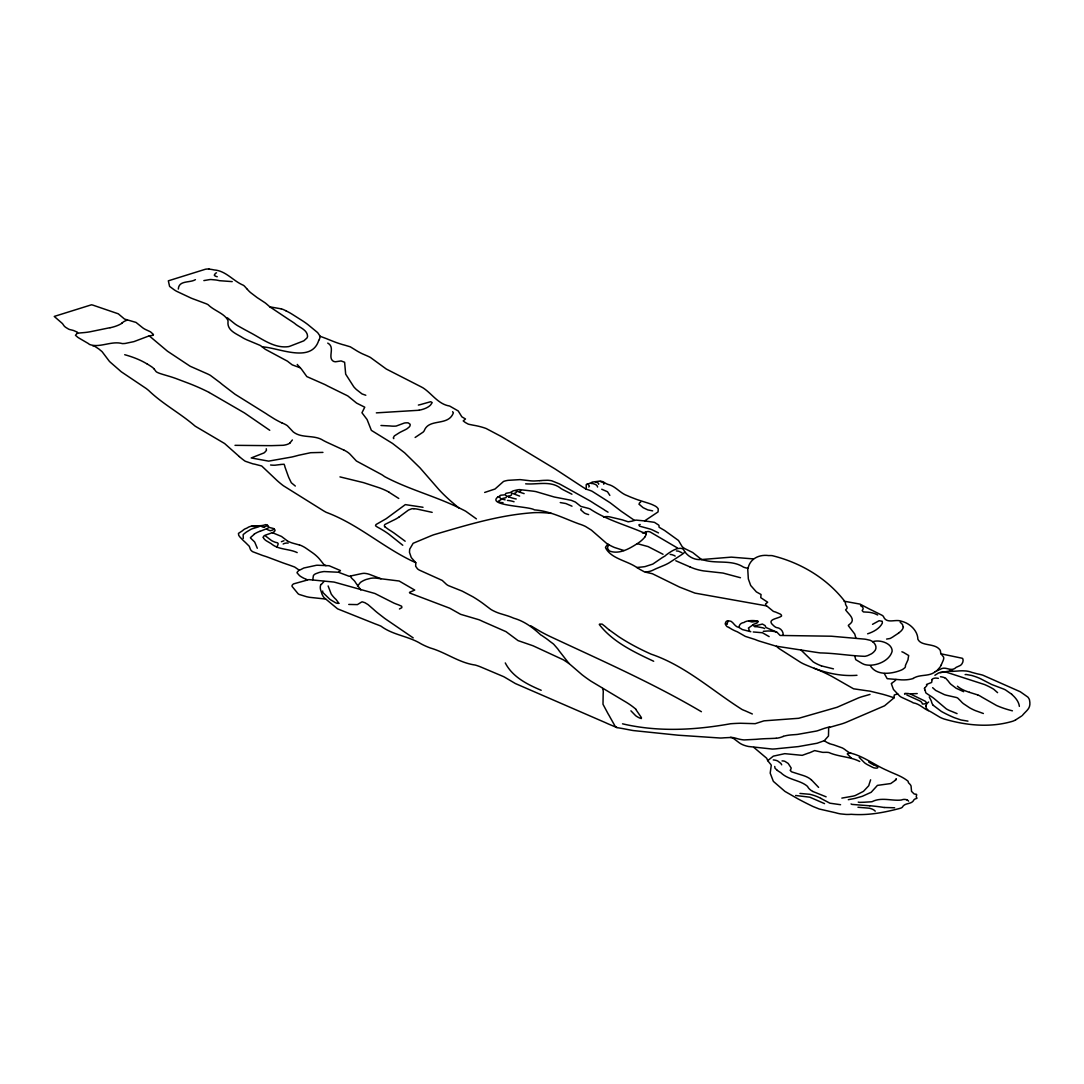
<?xml version="1.0" encoding="UTF-8"?>
<svg xmlns="http://www.w3.org/2000/svg" width="1084" height="1084" viewBox="0 0 1084 1084"><rect width="100%" height="100%" fill="white"/><g stroke="black" fill="none" stroke-linecap="round" stroke-linejoin="round"><path stroke-width="1.5" d="M790.426 770.25L791.008 768.678A9.417 4.011 7.9 0 0 791.117 767.906L788.19 763.448L784.951 761.388A3.103 1.328 7.9 0 0 782.025 760.914M312.788 579.71L313.398 575.618A14.81 6.301 7.9 0 1 315.552 573.802L319.184 572.46A28.577 12.168 7.9 0 1 324.062 571.553L338.953 572.271M644.695 537.149L645.847 535.293A27.141 11.558 7.9 0 0 646.227 533.897C627.65 525.455 607.216 520.401 590.143 509.033A7.493 3.198 7.9 0 0 587.772 508.193L580.848 506.404L575.36 502.027L571.105 500.266L554.222 497L536.011 491.635A20.298 8.645 7.9 0 0 533.016 491.147L519.615 489.616A6.761 2.886 7.9 0 0 518.288 489.724L516.892 489.995A32.357 13.78 7.9 0 1 516.079 490.171L513.369 490.822A6.694 2.845 7.9 0 0 512.786 491.066L510.415 492.434A4.837 2.06 7.9 0 1 509.656 492.637L506.147 493.288A2.602 1.111 7.9 0 0 505.767 493.559L504.887 494.819L501.093 495.185A3.388 1.436 7.9 0 0 500.198 495.456L499.467 496.797A6.734 2.873 7.9 0 0 500.117 497.841A3.116 1.328 7.9 0 0 501.594 498.925L505.09 499.846M551.228 513.382L549.019 513.139A48.97 20.853 7.9 0 0 533.856 512.664C499.467 514.941 466.676 525.144 433.885 534.724A76.368 32.52 7.9 0 0 429.576 536.404L413.139 543.287L409.698 549.154L409.467 552.298L411.27 557.555L415.782 562.704L415.66 566.268L417.489 568.829A12.669 5.393 7.9 0 0 419.522 570.184L442.258 580.441L445.592 583.544A12.629 5.379 7.9 0 0 448.288 585.563L462.258 591.146L472.936 596.81A139.064 59.214 7.9 0 1 485.551 605.414L490.618 609.235A26.802 11.409 7.9 0 0 493.288 610.766L495.307 611.728A29.864 12.723 7.9 0 0 499.724 613.436L507.163 615.712A38.496 16.395 7.9 0 1 513.667 618.165C524.642 621.308 532.8 627.636 540.767 634.926A22.588 9.62 7.9 0 1 542.149 635.725L546.539 638.761A78.414 33.387 7.9 0 1 548.043 639.885L549.832 641.294A55.948 23.821 7.9 0 0 550.916 642.107L553.003 643.639A20.596 8.767 7.9 0 1 553.883 644.424L557.664 648.788A73.631 31.355 7.9 0 1 558.992 650.657L569.019 663.516L582.013 674.722A188.643 80.324 7.9 0 0 590.956 681.159L624.208 701.05A87.276 37.154 7.9 0 1 635.956 709.288M855.94 638.286L854.748 634.045L848.352 625.712A6.003 2.561 7.9 0 1 848.582 625.116L850.086 623.869A30.054 12.791 7.9 0 0 850.547 623.53C855.737 618.801 847.959 613.652 845.601 609.845C849.436 607.243 844.815 605.956 845.412 602.677A6.965 2.967 7.9 0 0 844.937 601.864L844.273 601.227A9.268 3.943 7.9 0 0 843.826 600.157C825.832 577.528 799.938 562.447 772.133 555.631A11.423 4.864 7.9 0 0 768.773 555.591C759.776 554.276 750.494 558.274 748.231 567.555A65.433 27.859 7.9 0 0 747.757 569.52L748.339 578.937L750.697 585.495L756.361 591.891L761.049 594.506L760.751 597.663L767.675 602.23L765.561 603.964L765.873 605.197L773.271 611.295A4.458 1.897 7.9 0 0 775.358 611.959L780.358 614.127A5.583 2.371 7.9 0 1 781.117 614.777L781.307 615.062A6.125 2.615 7.9 0 1 781.483 616.105C778.122 618.828 765.873 619.14 773.353 625.414A69.39 29.539 7.9 0 0 774.382 626.335L775.507 627.135A3.659 1.558 7.9 0 0 776.442 627.528C780.67 627.826 783.637 631.647 783.122 635.238M501.675 499.196L498.152 501.364L500.063 502.353A6.463 2.751 7.9 0 0 501.58 502.583L503.03 502.651M926.021 705.901L925.98 706.673A16.612 7.073 7.9 0 0 926.752 708.733L928.392 710.562M281.745 422.814A25.095 10.677 7.9 0 1 279.726 421.839L278.114 420.998A78.793 33.55 7.9 0 1 274.32 418.885L267.829 414.82A49.485 21.07 7.9 0 1 266.434 413.858L235.025 394.251L222.572 384.712A169.822 72.303 7.9 0 1 220.079 382.638L210.364 375.362A30.623 13.035 7.9 0 0 207.356 373.831L190.147 366.243L167.464 351.202L149.28 335.891L153.25 335.254M243.277 538.423L243.155 534.575L246.393 532.041A68.875 29.322 7.9 0 0 247.287 531.499L250.987 529.304A22.967 9.783 7.9 0 1 252.111 528.816L259.103 526.675M891.522 683.638L891.522 684.085A17.52 7.452 7.9 0 0 891.739 684.776L891.875 685.142A35.122 14.959 7.9 0 1 892.105 685.806L893.46 689.478L899.449 695.793A11.924 5.081 7.9 0 0 901.387 697.215L911.292 701.768A10.962 4.661 7.9 0 1 913.148 702.839C919.842 703.787 923.419 708.936 929.611 711.172A43.387 18.469 7.9 0 1 931.888 712.432L939.882 717.229A21.179 9.011 7.9 0 0 943.907 718.936C966.305 725.535 990.383 727.947 1012.89 721.185A43.428 18.496 7.9 0 0 1015.505 720.006M607.826 544.114L606.552 545.848A16.016 6.816 7.9 0 0 606.078 546.377A16.395 6.978 7.9 0 0 605.482 547.65C610.888 558.721 627.08 560.631 636.85 567.515A39.742 16.924 7.9 0 1 639.682 569.276L644.601 571.946L652.46 573.761L679.546 587.081L694.966 593.111L766.388 605.848M286.027 310.81L289.862 312.856A73.129 31.138 7.9 0 1 292.273 314.306L302.775 320.959A105.785 45.04 7.9 0 1 308.019 324.685L317.517 332.503A21.111 8.984 7.9 0 1 318.1 333.249L320.146 336.284L319.739 338.167A27.127 11.558 7.9 0 1 319.387 339.265L318.913 340.091M924.53 688.259L926.996 685.413M338.845 603.246L336.094 599.52A56.219 23.929 7.9 0 1 332.273 595.441A90.5 38.536 7.9 0 1 331.216 594.032L328.127 585.943M932.091 679.627L931.657 682.446L926.454 684.492M178.318 289.062C178.819 279.997 189.957 283.127 195.418 279.645M357.53 586.187L360.349 582.514A37.655 16.03 7.9 0 1 366.067 579.506L370.714 578.287A12.263 5.217 7.9 0 1 375.972 578.111L380.999 578.761M506.363 496.892L506.214 497.231A9.282 3.957 7.9 0 1 505.781 497.759L502.678 498.41M774.721 766.469L775.046 768.258L777.364 770.399M603.531 517.041A6.789 2.886 7.9 0 1 609.723 516.878L621.457 519.656A7.656 3.266 7.9 0 1 622.731 519.995L628.178 521.797L632.107 521.174A37.303 15.881 7.9 0 0 632.758 520.903L635.996 520.09L644.573 520.916L658.056 511.919L658.259 508.965A18.794 8.008 7.9 0 0 657.663 508.084L656.89 507.258A11.721 4.986 7.9 0 0 655.102 505.984L652.338 504.656A31.179 13.279 7.9 0 0 649.302 503.504L639.804 500.483A61.951 26.382 7.9 0 1 636.037 499.196L630.956 497.231A83.129 35.393 7.9 0 1 627.311 495.659C619.994 493.166 615.522 485.998 607.785 484.358A13.78 5.867 7.9 0 1 605.062 482.99L603.422 481.987A5.203 2.222 7.9 0 0 599.94 481.066L592.704 482.028A6.07 2.588 7.9 0 0 591.837 482.461M941.156 665.115L943.107 660.617A69.959 29.783 7.9 0 0 943.473 659.655L943.744 658.273A16.504 7.019 7.9 0 0 943.486 656.958L940.953 653.693A5.149 2.195 7.9 0 1 940.79 653.476M318.723 340.444C311.284 363.872 278.154 347.463 262.314 346.894M934.882 675.291L938.676 672.893L949.028 671.145A5.135 2.195 7.9 0 1 950.465 671.267L950.776 671.321A3.157 1.341 7.9 0 0 951.887 671.403L957.714 671.037A25.149 10.704 7.9 0 1 962.646 670.806L966.088 670.982A10.976 4.675 7.9 0 1 971.765 672.365L977.605 673.923A25.542 10.881 7.9 0 1 982.768 675.156L1020.274 691.755L1027.835 697.066A28.143 11.978 7.9 0 1 1029.488 699.857C1031.277 708.529 1027.009 709.844 1022.619 715.128M681.985 552.759L678.706 551.255A8.36 3.564 7.9 0 0 676.389 550.943M608.639 544.588L607.379 548.097L609.154 550.713A5.691 2.425 7.9 0 0 610.848 551.485C620.495 554.181 630.061 548.206 637.934 543.219A90.582 38.563 7.9 0 0 644.763 537.176M322.693 591.01L322.72 592.338L324.983 594.588A35.406 15.068 7.9 0 1 325.945 595.495L329.685 599.14A17.52 7.466 7.9 0 0 330.715 599.858A28.889 12.303 7.9 0 0 331.718 600.468L332.964 601.2A30.447 12.967 7.9 0 1 333.926 601.783L335.213 602.568A5.474 2.331 7.9 0 0 337.016 603.26L338.777 603.395M321.311 584.479L323.994 581.498M292.368 439.955L289.862 443.085M274.062 528.856L273.764 529.236A12.222 5.203 7.9 0 1 272.87 529.968L270.322 530.754L267.87 529.832A7.019 2.995 7.9 0 1 267.016 528.911L268.859 527.325L273.493 528.518A11.667 4.973 7.9 0 1 273.967 528.802L275.024 530.09A8.265 3.523 7.9 0 1 274.591 531.255A11.721 4.986 7.9 0 1 272.409 532.691L265.661 535.035A9.079 3.862 7.9 0 0 263.222 537.501M895.628 779.843L896.102 779.179L895.533 779.979M896.292 778.922L895.438 780.101M895.235 780.372L890.736 783.556L877.43 785.385L871.17 792.282L862.308 796.293A71.666 30.515 7.9 0 1 861.075 796.645L857.715 797.594A60.907 25.935 7.9 0 0 855.208 798.352L848.298 799.694M936.806 670.793L939.964 667.202A42.75 18.198 7.9 0 0 941.129 665.115M591.878 482.475L586.2 484.656L586.268 489.236L587.555 489.602A23.645 10.068 7.9 0 1 592.054 491.228L610.007 502.678A152.017 64.728 7.9 0 1 611.932 504.128L621.132 511.201A82.899 35.298 7.9 0 0 623.436 512.773L634.343 520.293M1021.9 715.846L1015.491 719.993M569.019 663.516L563.423 659.844L533.057 645.793L518.044 640.603L505.998 631.647L482.57 621.362A30.325 12.913 7.9 0 0 478.952 619.736L460.605 614.316L449.752 608.219L409.738 593.029L409.495 592.379L414.711 590.075L399.142 581.01L381.067 578.775L369.332 574.33A9.661 4.119 7.9 0 0 366.527 573.599L364.766 573.355A4.526 1.924 7.9 0 0 363.56 573.341L362.137 573.517A22.236 9.471 7.9 0 0 360.782 573.802L349.183 576.295L338.994 572.46A3.333 1.423 7.9 0 1 339.021 571.973L340.457 570.563L329.075 565.726L317.829 565.252A10.027 4.268 7.9 0 0 316.365 565.292L303.913 567.989A11.341 4.824 7.9 0 0 303.032 568.423L300.187 569.886A5.054 2.154 7.9 0 1 299.089 570.076L297.111 572.325A6.599 2.805 7.9 0 0 297.097 572.894L299.509 575.618A23.929 10.19 7.9 0 0 304.414 578.504M520.835 490.822L520.496 491.011A8.523 3.631 7.9 0 1 520.184 491.12L519.412 491.472M320.878 584.398A44.945 19.133 7.9 0 0 321.04 591.105L322.002 594.154A90.541 38.55 7.9 0 0 322.842 595.848L323.005 596.146A19.688 8.387 7.9 0 0 324.468 597.989L337.571 608.842L375.471 624.005A50.569 21.531 7.9 0 1 380.999 626.173C393.018 635.143 408.234 635.996 420.741 643.666A48.414 20.61 7.9 0 0 430.443 648.029C445.917 652.473 459.006 662.798 475.266 665.061A28.712 12.222 7.9 0 1 480.524 666.877L501.906 675.915A19.715 8.401 7.9 0 1 504.263 676.972L515.347 683.53L605.333 722.594A115.514 49.186 7.9 0 0 608.788 724.153L616.918 727.567A31.436 13.387 7.9 0 0 618.869 727.92L621.837 728.421A58.211 24.783 7.9 0 1 624.33 728.882L629.682 729.911A61.951 26.382 7.9 0 0 633.313 730.562L678.069 735.196L720.332 738.028A22.032 9.377 7.9 0 0 724.044 737.811L730.955 737.472A4.905 2.087 7.9 0 1 733.001 738.069L739.424 742.906A14.702 6.26 7.9 0 0 748.461 746.483L772.269 749.058A29.241 12.452 7.9 0 0 778.082 748.597L798.352 746.591L817.038 743.258L824.274 740.711L828.474 736.022L828.677 727.621L838.352 724.844A61.788 26.301 7.9 0 0 846.428 722.201L884.571 705.806L894.029 697.839L894.286 695.007L897.701 693.841M870.615 779.816L869.043 784.599A26.978 11.49 7.9 0 1 868.758 785.71L863.474 791.347L855.33 795.493A30.149 12.832 7.9 0 1 852.905 796.157L841.848 798.109M753.204 624.709L748.421 628.029A13.821 5.881 7.9 0 0 748.624 628.584L748.827 629.059A8.726 3.713 7.9 0 1 748.909 629.343A21.734 9.255 7.9 0 1 748.949 629.628L749.247 630.441A2.276 0.962 7.9 0 0 749.545 630.685M701.267 559.493C693.814 560.414 686.551 555.604 683.516 549.588A24.295 10.352 7.9 0 0 682.188 548.558C676.755 547.095 670.075 552.081 665.915 555.157A13.821 5.881 7.9 0 1 664.329 556.39L663.747 556.742A78.441 33.401 7.9 0 0 660.861 558.572L652.812 564.087L645.061 566.593A29.187 12.425 7.9 0 1 643.747 566.783A52.994 22.561 7.9 0 1 641.335 567.054L636.823 567.501M254.225 534.304L250.499 537.556A4.499 1.911 7.9 0 0 250.54 538.043L253.751 541.119A15.271 6.504 7.9 0 1 254.781 542.23L257.301 548.26M121.815 323.086L123.725 321.718A20.772 8.848 7.9 0 1 126.394 320.444L127.384 320.105M898.731 633.029L893.758 636.294A68.238 29.051 7.9 0 0 892.85 636.945L890.384 638.368A6.558 2.791 7.9 0 1 889.693 638.557A13.631 5.799 7.9 0 1 888.474 638.761L886.604 639.072M398.804 517.244L408.492 510.036L411.771 508.775A5.149 2.195 7.9 0 1 412.774 508.708L413.939 508.721M935.384 671.606C929.083 676.985 919.937 673.882 913.175 678.448M415.131 437.462L423.085 432.137A33.523 14.268 7.9 0 0 424.21 430.768C428.803 418.112 447.597 426.391 453.071 413.587A19.675 8.374 7.9 0 0 453.329 412.652L452.611 411.703M728.8 627.473C723.814 626.132 724.464 619.14 729.911 621.064A4.282 1.829 7.9 0 1 731.266 621.457C733.99 623.246 735.386 627.189 739.139 627.379C738.949 624.641 741.28 622.731 743.936 622.528C747.703 619.14 765.968 620.427 753.827 624.208A6.504 2.764 7.9 0 0 753.082 624.872L753.827 626.01A2.032 0.867 7.9 0 0 754.274 626.078L762.418 624.059L765.047 625.576A15.068 6.423 7.9 0 1 765.589 626.688L765.832 627.243A2.575 1.098 7.9 0 0 766.28 627.65L776.13 631.837A11.612 4.946 7.9 0 1 777.201 632.473L780.101 635.454L831.32 636.213L864.72 639.14A12.385 5.271 7.9 0 1 868.23 639.858C873.826 640.4 879.029 647.351 873.867 651.863A37.263 15.867 7.9 0 1 871.346 653.882L867.796 655.563A20.853 8.875 7.9 0 1 864.91 656.321C850.086 655.847 835.317 653.164 820.236 652.92A197.654 84.159 7.9 0 1 813.203 651.89L776.009 646.159L759.437 641.132A21.639 9.214 7.9 0 1 755.385 639.601L745.345 636.389L737.296 631.796A29.918 12.737 7.9 0 1 728.963 627.446M588.788 487.001L589.398 486.188L588.612 484.954A8.455 3.604 7.9 0 0 587.203 483.965M872.539 624.33L879.097 620.726L882.2 621.268A17.791 7.574 7.9 0 1 882.281 621.782L882.322 622.175A24.973 10.637 7.9 0 1 882.281 623.259C879.531 628.652 873.243 632.013 867.62 633.801M266.935 528.599L259.984 531.35M829.165 743.489A16.572 7.06 7.9 0 0 833.393 744.749L842.295 747.919A24.187 10.298 7.9 0 1 845.046 749.654A18.414 7.845 7.9 0 1 845.913 750.358L849.463 752.811A3.388 1.45 7.9 0 0 850.479 753.095C863.704 756.253 874.544 765.033 887.01 770.399C895.113 774.301 901.332 775.9 907.836 781.022A3.076 1.314 7.9 0 1 908.162 781.442L908.324 782.296A5.339 2.276 7.9 0 0 908.582 782.865L909.598 783.895A15.664 6.667 7.9 0 1 911.075 786.117L911.536 791.374L914.029 793.854A2.249 0.962 7.9 0 0 914.747 794.071C919.083 793.922 914.571 796.212 916.969 798.095A1.734 0.745 7.9 0 1 916.807 798.339L914.855 799.098A4.038 1.721 7.9 0 0 914.489 799.301L914.11 799.64A15.23 6.49 7.9 0 0 913.893 799.924C911.739 804.843 904.679 802.268 902.24 807.323A10.948 4.661 7.9 0 1 900.248 808.298C883.487 812.702 868.121 815.574 851.157 814.301A20.474 8.726 7.9 0 1 845.926 814.423L840.547 813.894A16.382 6.978 7.9 0 1 835.805 812.797L819.219 809.003L812.932 806.482A315.173 134.199 7.9 0 1 798.068 798.922L784.951 791.415L773.542 781.523A11.341 4.824 7.9 0 1 772.96 780.358L770.196 773.122L771.266 765.304A14.77 6.287 7.9 0 0 770.087 763.624L767.716 760.656L773.326 756.144L784.762 753.665L802.214 755.345L807.837 753.312A15.257 6.49 7.9 0 1 809.612 752.77L814.626 750.589L821.699 752.147A2.832 1.206 7.9 0 0 823.054 752.364L826.509 752.31A7.303 3.116 7.9 0 1 828.921 752.54C838.772 756.944 850.357 756.564 859.734 761.496M591.159 483.478L592.569 483.532A6.775 2.886 7.9 0 1 596.39 485.063A9.2 3.916 7.9 0 1 597.541 487.028M299.089 570.076L294.685 567.04L288.805 564.886A132.898 56.585 7.9 0 1 282.341 562.65L267.369 557.027A56.639 24.119 7.9 0 0 262.68 555.496L252.708 551.715A11.802 5.027 7.9 0 1 250.418 549.398L249.279 546.282L245.336 542.366A61.625 26.246 7.9 0 1 244.293 541.417A83.102 35.379 7.9 0 1 243.372 540.55L240.16 537.285A40.23 17.127 7.9 0 1 238.683 535.225L238.466 533.382L241.854 531.16A21.301 9.065 7.9 0 0 242.559 530.659L243.873 529.575A15.704 6.694 7.9 0 1 246.651 528.233C252.843 523.748 258.981 527.285 265.594 524.642A2.453 1.043 7.9 0 1 266.691 524.873L266.894 524.927A2.06 0.881 7.9 0 1 267.396 525.171L268.818 527.258M149.294 335.823L133.915 341.623L125.107 343.465A19.81 8.442 7.9 0 1 122.37 343.601C111.408 340.484 99.606 348.357 89.416 344.414A14.729 6.274 7.9 0 0 88.251 343.479L79.078 338.127A44.187 18.821 7.9 0 0 77.845 337.354L75.474 335.308L77.452 332.923A2.967 1.26 7.9 0 0 77.249 332.124L73.698 330.566A6.992 2.981 7.9 0 0 72.764 330.295L69.959 329.604A6.07 2.588 7.9 0 1 68.644 329.143L65.636 327.314A20.555 8.753 7.9 0 1 64.091 325.905L62.926 324.224A12.073 5.149 7.9 0 0 62.127 323.289L54.227 316.433L91.449 304.807A12.547 5.339 7.9 0 1 92.777 305.092L118.278 313.804L124.525 319.062L136.028 322.422L142.505 327.639A17.561 7.48 7.9 0 0 145.5 329.495L149.863 331.528A8.333 3.55 7.9 0 1 150.798 332.083L153.481 334.522M894.639 807.783L884.205 807.472M281.393 541.715L283.005 541.106A21.179 9.024 7.9 0 1 283.994 540.753M498.22 496.729C485.307 505.93 529.9 506.187 534.358 509.873C550.415 511.025 564.398 518.64 579.1 523.951A24.891 10.596 7.9 0 1 585.523 526.472L591.417 530.13L606.471 543.26A40.379 17.195 7.9 0 0 614.343 547.434L623.937 550.537M935.302 671.579A39.363 16.761 7.9 0 1 940.072 669.438C945.804 665.413 950.831 672.717 956.264 667.297A183.914 78.305 7.9 0 0 958.961 666.091C962.064 665.4 964.042 660.833 962.687 658.476A2.791 1.192 7.9 0 0 961.86 658.178L941.102 653.842M783.312 736.456L781.374 737.12A20.948 8.916 7.9 0 1 776.198 738.299M484.67 492.448L495.036 489.006L503.504 481.472A20.217 8.604 7.9 0 1 505.632 480.822A18.55 7.9 7.9 0 1 508.166 480.334L520.063 479.616L528.504 480.578A15.691 6.68 7.9 0 0 534.778 480.971L539.629 480.686M870.018 694.41L862.227 696.633A89.2 37.981 7.9 0 0 858.745 697.798L837.038 707.283L798.718 718.286L763.976 720.846L755.169 723.678L740.453 723.258A95.853 40.813 7.9 0 0 730.535 723.76C694.898 730.142 658.002 732.188 622.514 723.814M872.661 641.728C879.463 639.289 892.213 643.124 892.159 651.132C889.639 661.443 874.138 667.337 864.422 664.492A23.482 10 7.9 0 1 861.943 663.354L855.723 659.641L854.856 656.308M399.427 608.991L401.148 608.016A4.742 2.019 7.9 0 0 401.866 607.596L401.676 606.227L398.478 604.845A54.132 23.049 7.9 0 1 393.98 603.124L374.901 593.49L335.566 582.474A23.13 9.851 7.9 0 1 334.062 582.067L308.899 579.615L293.628 583.87A12.791 5.447 7.9 0 0 292.03 585.631L292.03 585.97A6.91 2.94 7.9 0 0 292.124 586.485L298.086 593.734A7.778 3.306 7.9 0 0 299.211 594.452L306.637 596.728A59.227 25.217 7.9 0 0 309.59 597.325L325.661 599.046M829.666 726.944L828.501 727.215A61.612 26.233 7.9 0 0 823.826 728.543L818.176 730.548A28.821 12.276 7.9 0 1 816.388 731.063L797.77 734.369A32.249 13.726 7.9 0 1 795.941 734.559L792.499 734.803A29.498 12.561 7.9 0 0 783.163 736.375M781.713 764.816L780.886 763.407A18.631 7.927 7.9 0 1 780.209 762.892L777.838 761.076A4.756 2.019 7.9 0 0 776.781 760.616A5.989 2.547 7.9 0 0 773.271 759.925M109.985 327.693L90.392 331.718A46.355 19.729 7.9 0 1 84.566 332.544L79.633 332.978A21.883 9.322 7.9 0 0 77.059 333.384M419.129 410.253L376.338 412.868M280.986 464.453L284.076 464.237L284.807 466.066A44.729 19.051 7.9 0 0 284.875 466.757L288.059 475.646A176.841 75.297 7.9 0 1 288.696 477.353L291.311 482.759L295.322 486.052M280.756 464.508L275.079 465.199A12.994 5.528 7.9 0 1 271.935 465.131L270.58 464.995M917.213 693.584L910.655 693.801M642.46 532.989L647.622 531.553A2.398 1.016 7.9 0 1 649.072 531.648L649.736 531.837A8.604 3.659 7.9 0 1 650.224 532L677.337 547.894M595.509 482.258L596.43 482.326M645.495 572.203L649.641 571.363A23.374 9.959 7.9 0 0 652.351 570.455L654.302 569.534A72.614 30.921 7.9 0 1 655.983 568.734L664.004 565.374A73.319 31.219 7.9 0 0 669.207 562.772L682.31 554.236A45.948 19.566 7.9 0 0 684.776 552.108M750.792 631.715L742.35 629.547L739.017 627.473M799.951 793.434L809.951 794.315A25.108 10.691 7.9 0 1 820.764 798.339M763.258 631.322L767.77 630.996A15.325 6.531 7.9 0 1 772.201 631.227L772.906 631.308A11.775 5.014 7.9 0 1 775.033 631.66L776.808 632.229M753.285 631.972L762.431 632.744L769.139 636.606M264.035 527.176L267.274 525.604A9.336 3.97 7.9 0 0 267.667 525.361M776.158 738.258L769.545 738.556A97.506 41.517 7.9 0 0 756.158 739.315L744.098 739.925A14.959 6.369 7.9 0 1 736.984 738.556L734.396 737.852A7.52 3.198 7.9 0 0 732.608 737.54L730.399 737.391M600.279 481.486L602.487 482.272A2.981 1.274 7.9 0 1 603.354 482.759L603.896 483.721A5.474 2.331 7.9 0 1 603.734 484.236M541.322 480.551L542.732 480.429A20.108 8.564 7.9 0 1 544.331 480.361L544.846 480.347A30.921 13.171 7.9 0 0 545.889 480.307L547.217 480.266A7.547 3.211 7.9 0 1 548.585 480.32L550.238 480.51A9.715 4.133 7.9 0 1 551.851 480.835L559.317 483.857A157.885 67.222 7.9 0 1 561.797 485.185L590.157 500.971A125.066 53.251 7.9 0 1 594.601 503.803L603.598 509.372A13.943 5.935 7.9 0 1 604.831 510.266L608.043 512.176M203.86 280.593L209.632 279.604A7.737 3.293 7.9 0 1 210.987 279.523L216.231 280.011A31.68 13.482 7.9 0 1 219.524 280.688L232.22 281.61M541.038 480.564L539.913 480.659M380.972 425.484L390.172 425.971A13.631 5.799 7.9 0 0 396.188 426.053L404.318 423.045A7.967 3.388 7.9 0 1 406.419 422.828A5.542 2.358 7.9 0 1 408.221 422.882L410.091 424.21A11.897 5.068 7.9 0 1 410.145 424.562A15.962 6.802 7.9 0 1 409.4 426.811L407.178 428.668A57.682 24.553 7.9 0 1 404.671 430.036L401.636 431.527A86.503 36.829 7.9 0 0 399.522 432.638L394.359 435.903L393.316 437.828A5.163 2.195 7.9 0 0 393.804 438.627M525.659 483.83C537.488 484.805 550.984 480.253 561.065 488.572A42.628 18.143 7.9 0 0 562.935 489.643L571.932 494.223M758.055 621.2L751.957 621.972L749.179 621.213M856.97 675.291C840.398 676.592 823.989 672.649 808.827 666.145A63.509 27.032 7.9 0 1 802.878 663.584L802.363 663.3A30.813 13.116 7.9 0 1 800.656 662.392L779.139 648.598A45.325 19.295 7.9 0 1 776.415 646.227M795.642 795.493L809.748 797.174L824.545 803.623M850.859 753.163L848.338 753.272A2.575 1.098 7.9 0 0 847.607 753.556A2.913 1.233 7.9 0 0 847.322 753.936L851.523 758.285M251.664 526.309L252.315 526.35A18.78 7.995 7.9 0 1 252.951 526.404L254.415 526.499A3.415 1.45 7.9 0 0 256.691 525.74M870.411 665.793C876.59 676.037 891.793 674.031 901.495 670.007A43.794 18.645 7.9 0 0 902.958 669.207L904.761 667.825A12.534 5.339 7.9 0 0 905.275 667.012A15.108 6.436 7.9 0 0 905.397 665.495L908.08 659.6A16.084 6.843 7.9 0 0 908.053 659.045L908.69 655.522L903.568 652.46A15.474 6.585 7.9 0 0 901.888 651.796M560.252 502.569L565.848 503.532L572 506.187M869.802 805.819L851.916 804.396A3.266 1.396 7.9 0 1 851.062 803.921M857.986 807.255L869.273 808.203A8.726 3.713 7.9 0 1 875.235 811.157M940.438 676.755L940.953 676.795A6.572 2.791 7.9 0 1 944.503 677.69M840.561 804.707L829.883 803.19L820.751 798.352M644.573 520.916L654.438 522.339L658.584 525.022A5.366 2.276 7.9 0 1 659.045 525.943L659.004 526.905A2.791 1.192 7.9 0 0 659.302 527.38L664.343 530.32A23.591 10.041 7.9 0 1 665.657 531.241L678.503 540.496L682.012 546.377A13.469 5.732 7.9 0 0 684.302 548.301A12.168 5.176 7.9 0 0 685.671 549.046L692.717 552.515L701.551 559.547L731.307 557.135L753.326 558.897M208.982 269.062L212.383 269.577A40.067 17.059 7.9 0 1 213.927 269.916C225.906 270.688 232.979 280.878 243.358 285.268A16.368 6.965 7.9 0 1 244.456 286.122L247.369 289.36M833.447 668.855L821.415 665.901M235.011 445.334L267.463 445.632A142.139 60.528 7.9 0 1 271.501 445.646L283.168 445.294A16.734 7.127 7.9 0 0 289.916 443.099M423.017 507.285L405.321 504.616L386.202 518.694L375.972 524.561L375.538 525.754L377.191 526.973A94.335 40.162 7.9 0 1 388.885 534.182L402.774 545.252M637.284 543.667L648.096 546.593L663.029 554.276M325.959 565.672L323.886 564.52L319.59 559.141A61.761 26.301 7.9 0 0 312.504 552.745L306.298 548.436A25.189 10.732 7.9 0 0 299.36 544.818M953.012 671.348L949.557 669.912M297.192 552.596C289.198 548.734 278.9 549.832 271.962 544.276A13.333 5.677 7.9 0 0 271.095 543.599L266.379 540.835A14.878 6.328 7.9 0 1 263.737 538.328L263.398 537.515M348.75 604.438L357.381 604.615L361.595 602.04A2.669 1.138 7.9 0 1 362.327 601.864L365.037 602.745A14.824 6.314 7.9 0 0 365.769 603.232L367.002 603.964A21.748 9.255 7.9 0 1 368.154 604.696L373.723 609.533A100.636 42.845 7.9 0 0 378.099 613.273L384.373 618.137A64.999 27.669 7.9 0 0 385.782 619.154L413.207 637.893M365.809 395.253L362.042 393.939L356.433 389.549A59.484 25.325 7.9 0 1 353.75 386.758L345.674 374.143L344.617 362.259L341.108 360.931L335.552 361.771A3.618 1.545 7.9 0 1 334.224 361.555A3.374 1.436 7.9 0 1 333.384 361.284C327.124 357.463 335.688 347.246 327.747 343.1M675.793 560.767L689.776 566.824M322.937 452.394L310.674 452.706L298.507 455.294A157.329 66.991 7.9 0 1 291.894 457.001L268.629 461.134L251.203 457.949L263.71 453.044A12.534 5.339 7.9 0 0 264.604 452.475L266.42 450.416L266.271 448.762M339.969 476.892L363.492 482.624L379.468 487.854A47.398 20.176 7.9 0 1 388.844 492.028M541.201 690.291C527.352 684.451 512.475 676.999 505.279 662.934M281.027 308.818L273.48 307.49A28.008 11.924 7.9 0 1 269.78 306.799L266.881 304.279A42.127 17.94 7.9 0 0 265.119 302.829L259.279 298.981A116.936 49.796 7.9 0 1 257.152 297.599L250.485 292.531A56.978 24.254 7.9 0 1 247.369 289.36M432.164 512.353L417.096 509.087A17.046 7.249 7.9 0 0 413.939 508.708M740.467 577.731L723.001 573.057L703.543 570.902A25.745 10.962 7.9 0 1 689.803 566.81M844.273 601.227L860.032 604.113L868.176 608.395A46.449 19.783 7.9 0 0 871.495 610.021L882.146 615.333A15.257 6.49 7.9 0 1 883.324 616.295C886.549 624.547 895.221 618.693 901.495 621.254A24.566 10.461 7.9 0 1 904.3 622.148C911.237 624.763 917.769 631.511 917.877 639.235C921.386 646.647 934.787 642.771 939.909 649.858A9.079 3.862 7.9 0 1 940.424 651.01L940.79 653.476M588.639 514.602L586.864 514.073A13.591 5.786 7.9 0 1 584.412 513.057L580.807 509.887A6.111 2.602 7.9 0 1 581.254 508.775M969.53 692.364L977.619 694.885M299.184 544.913L293.479 543.355A15.691 6.68 7.9 0 1 286.948 540.659M938.378 678.313L935.749 678.056A6.098 2.602 7.9 0 0 931.969 679.6M967.958 721.131L962.348 720.196A9.2 3.916 7.9 0 1 960.898 719.939L954.191 717.635A96.828 41.219 7.9 0 1 941.346 711.429L933.31 705.345M320.146 336.284L326.88 338.818A28.875 12.303 7.9 0 0 328.127 339.346L334.333 341.812A57.872 24.647 7.9 0 0 338.669 343.357L342.571 344.577A21.26 9.051 7.9 0 0 344.346 345.037L350.335 346.839L356.148 350.417A36.233 15.42 7.9 0 0 358.858 352.002L359.522 352.368A42.764 18.211 7.9 0 0 362.639 353.926L367.178 355.891A36.477 15.528 7.9 0 1 370.416 357.449L386.297 369.034L421.066 386.798A36.842 15.691 7.9 0 0 422.774 387.706C431.256 393.031 437.326 402.991 447.665 405.633A8.265 3.523 7.9 0 1 449.711 406.08L458.22 410.958L461.852 416.825L465.497 418.98L463.207 420.917L465.334 422.503A21.666 9.228 7.9 0 1 466.052 422.909L467.99 423.979A4.783 2.032 7.9 0 0 468.722 424.264L473.058 425.158A33.279 14.173 7.9 0 1 486.079 428.478L501.323 436.527A179.443 76.408 7.9 0 0 504.29 438.275L551.783 466.974A242.735 103.346 7.9 0 1 555.374 469.142L582.352 486.824A196.597 83.698 7.9 0 0 586.268 489.236M894.083 697.784L888.392 695.928A77.845 33.143 7.9 0 0 882.688 694.261L870.1 691.172A17.994 7.669 7.9 0 0 867.742 690.874L853.569 688.801L832.634 676.836A105.514 44.918 7.9 0 0 829.409 675.129A130.094 55.392 7.9 0 0 814.219 668.259M476.404 518.87L465.713 511.228A42.818 18.225 7.9 0 0 462.651 509.656C437.448 496.702 409.318 489.832 384.508 476.553A40.122 17.087 7.9 0 0 381.744 474.643L356.406 461.012L350.782 454.982A24.797 10.555 7.9 0 0 343.926 450.09M458.668 507.881L450.185 500.564A317.138 135.026 7.9 0 1 443.221 494.047L442.123 492.935A245.228 104.416 7.9 0 1 438.817 489.453L420.009 467.868L404.644 452.827L392.53 443.437L371.365 430.375L367.083 419.522L361.961 412.76L364.752 407.191L356.595 403.099L347.978 396.067A34.038 14.498 7.9 0 0 344.522 394.319L327.354 385.863A33.414 14.227 7.9 0 0 324.658 384.454L306.84 376.595L301.704 369.468A38.943 16.585 7.9 0 0 300.282 367.801L292.246 364.874L288.696 362.178A18.658 7.94 7.9 0 0 287.368 361.135L265.458 349.373A29.214 12.439 7.9 0 1 264.117 348.398L261.623 346.406A20.162 8.591 7.9 0 0 259.943 345.308L249.103 340.769A34.146 14.539 7.9 0 1 244.686 338.804A28.74 12.236 7.9 0 1 242.748 337.747C236.583 333.75 226.976 330.755 228.006 321.731A42.276 18.008 7.9 0 1 228.06 320.701C224.984 313.561 213.954 310.729 208.142 304.726A20.542 8.74 7.9 0 0 206.407 303.845L194.957 299.563A62.493 26.612 7.9 0 1 191.163 298.127L176.529 291.244A50.487 21.504 7.9 0 1 174.388 289.943L169.592 286.406L168.332 280.824L205.391 269.252A8.726 3.713 7.9 0 1 208.968 269.022M288.154 543.125L287.07 543.003A7.778 3.306 7.9 0 0 283.154 544.033M652.663 510.876L648.855 510.103A6.07 2.588 7.9 0 1 647.663 509.832L643.11 507.678L639.303 504.399M508.667 496.878L505.984 495.551A3.076 1.314 7.9 0 1 505.686 495.158M826.116 796.821L812.77 791.442M963.662 691.687L956.183 688.272L950.817 684.207A39.471 16.802 7.9 0 1 948.459 681.335L945.763 678.286A6.301 2.683 7.9 0 0 944.53 677.676M906.739 799.829L907.484 800.182A5.271 2.249 7.9 0 1 908.582 801.171M873.46 764.654L877.376 766.51A3.509 1.491 7.9 0 1 877.688 767.729L877.457 767.906A1.707 0.732 7.9 0 1 876.997 768.068L876.197 768.122A4.553 1.938 7.9 0 1 873.338 767.662L867.661 764.789A27.019 11.504 7.9 0 1 864.585 762.824L859.178 757.364M829.206 743.475L827.715 742.797A16.355 6.965 7.9 0 1 826.374 742.066L824.274 740.711M601.728 489.236L607.487 491.757L609.845 495.402M281.759 422.814L283.371 423.505A20.311 8.645 7.9 0 1 285.39 424.494L286.298 425.009A15.582 6.626 7.9 0 1 287.463 425.809L293.222 431.893A5.935 2.534 7.9 0 0 293.71 432.259C302.233 438.586 314.387 434.535 323.276 440.443A63.455 27.019 7.9 0 0 328.222 442.895L343.913 450.104M305.024 578.734L305.783 579.073A16.423 6.992 7.9 0 1 307.206 579.737M658.503 532.922L652.297 529.873A15.352 6.531 7.9 0 0 649.993 529.006L639.614 526.174L638.855 524.886A4.946 2.1 7.9 0 1 640.17 524.493M653.679 661.254C634.113 652.08 612.758 641.985 599.303 624.533A2.683 1.138 7.9 0 1 599.682 624.086L602.108 624.113L605.211 626.525A87.98 37.466 7.9 0 0 608.896 629.655M415.782 562.704C384.264 548.558 358.831 524.412 326.189 512.312A54.078 23.021 7.9 0 1 323.032 510.51L283.344 485.713A137.695 58.631 7.9 0 1 277.152 480.605L261.691 465.984L254.428 464.101A16.26 6.924 7.9 0 1 252.924 463.844L245.187 461.215A81.761 34.81 7.9 0 1 239.293 456.554M272.409 532.691L281.474 536.431L287.016 540.631M209.239 392.516L244.496 412.95L269.753 430.294M277.179 547.406C276.528 545.482 280.932 542.813 275.295 542.271A21.328 9.079 7.9 0 1 271.596 540.618L265.214 535.74M388.736 492.055L398.763 498.464M524.141 493.613L515.727 490.93M146.801 363.696L151.137 366.46A23.414 9.973 7.9 0 1 154.389 369.197M519.643 496.106L511.187 492.908M530.781 625.807L541.011 631.837A139.308 59.308 7.9 0 0 549.615 636.267C600.739 660.197 652.798 683.042 701.402 711.714M868.745 762.066L869.232 762.377A24.092 10.257 7.9 0 0 873.365 764.694M983.378 713.502L977.443 711.361A20.515 8.74 7.9 0 1 972.199 709.153L971.82 708.99A69.051 29.403 7.9 0 1 969.584 707.771L963.405 703.651A34.742 14.797 7.9 0 1 960.654 700.955L957.741 698.096A5.718 2.439 7.9 0 0 956.562 697.54L946.657 695.291A13.374 5.691 7.9 0 1 944.327 694.6L935.668 690.413L932.633 687.676M261.014 526.201L262.816 527.054A1.789 0.759 7.9 0 0 264.035 527.176M957.064 713.611L951.874 711.483A21.802 9.282 7.9 0 1 946.291 708.868L934.909 699.248A40.65 17.303 7.9 0 0 930.045 695.738L926.129 693.123A7.087 3.008 7.9 0 1 925.736 692.568L925.37 691.172A19.512 8.306 7.9 0 0 925.126 690.291M752.337 713.977L745.155 710.792A21.788 9.282 7.9 0 1 741.971 709.437C711.998 690.481 685.373 665.766 651.132 654.153A188.047 80.067 7.9 0 1 618.72 636.701L608.896 629.655M900.14 622.135L902.484 624.479L903.121 626.877M906.793 694.952L918.487 700.318A8.089 3.442 7.9 0 1 922.077 703.082M753.827 747.391L766.713 758.272L767.716 760.656M405.159 541.214L394.102 533.071A151.882 64.674 7.9 0 0 388.424 529.385L384.82 526.729M929.245 696.971L931.386 701.104A39.972 17.019 7.9 0 0 933.148 705.345M818.596 787.39L811.239 779.667M227.383 317.815L234.727 323.75A43.834 18.658 7.9 0 0 237.41 325.552L244.821 329.699A235.526 100.284 7.9 0 1 249.618 332.287C261.65 338.465 273.995 348.601 288.358 346.65A13.496 5.745 7.9 0 0 290.268 346.094L303.818 340.837L306.948 338.018A29.078 12.385 7.9 0 0 307.571 336.257C307.328 329.428 298.75 327.368 294.523 323.276A204.497 87.072 7.9 0 0 288.615 319.373L272.138 308.371A19.715 8.401 7.9 0 1 269.794 306.799M360.837 589.981L355.688 582.772A28.523 12.141 7.9 0 0 354.007 580.428L352.286 578.815A26.585 11.314 7.9 0 1 350.62 576.688L350.417 576.309M1011.86 694.356L1005.518 689.939A21.138 8.997 7.9 0 0 1003.662 689.058L991.575 684.451L980.329 678.625A33.076 14.078 7.9 0 0 971.671 675.467L966.305 674.505A3.916 1.667 7.9 0 0 965.126 674.6M239.279 456.554L224.605 443.519L196.556 426.988A22.059 9.39 7.9 0 1 194.876 425.931C180.134 413.153 162.803 404.115 148.698 390.511A208.385 88.725 7.9 0 0 146.232 388.533L121.435 371.893A47.317 20.149 7.9 0 1 119.389 370.118L111.069 362.883A32.994 14.051 7.9 0 1 109.294 361.216L102.126 351.717A32.615 13.889 7.9 0 0 101.381 351.067L100.094 350.024A32.628 13.889 7.9 0 1 99.091 349.156L94.823 346.338A7.195 3.062 7.9 0 0 92.736 345.81M635.725 709.315L641.186 717.256A34.647 14.756 7.9 0 1 641.416 717.703L641.335 718.556L639.506 717.947A18.374 7.818 7.9 0 1 635.603 715.63L630.929 710.819M300.295 367.801L298.886 366.338A39.661 16.883 7.9 0 1 297.26 364.427M154.267 369.197L156.055 371.568A6.965 2.967 7.9 0 0 157.627 372.544L158.752 373.031A22.317 9.499 7.9 0 0 160.622 373.695L162.505 374.305A89.782 38.225 7.9 0 0 164.443 374.888L170.283 376.622A74.986 31.924 7.9 0 1 175.906 378.506L189.659 383.695A146.855 62.533 7.9 0 1 209.293 392.503M800.764 649.817L813.176 661.85A32.073 13.658 7.9 0 0 821.455 665.874M877.661 614.994L874.815 613.639A12.195 5.19 7.9 0 0 868.596 612.23L863.433 611.932L862.186 610.671A7.385 3.144 7.9 0 1 862.444 610.007L862.823 609.52A8.306 3.537 7.9 0 0 860.52 605.658M925.126 690.291L924.842 689.668A16.003 6.816 7.9 0 1 924.435 688.245M997.592 692.662L993.662 689.18A58.888 25.081 7.9 0 0 984.611 684.573L946.888 672.365A5.799 2.466 7.9 0 0 945.682 672.202L942.606 672.202A18.523 7.886 7.9 0 0 940.045 672.514M602.609 688.503L603.138 690.4A66.531 28.333 7.9 0 1 603.165 693.719L603.002 704.288L608.11 713.828A189.172 80.541 7.9 0 1 609.953 717.039L615.224 726.402A30.528 12.994 7.9 0 0 616.918 727.567M884.3 673.53L887.186 678.679L901.536 679.871A20.569 8.753 7.9 0 0 913.216 678.462M281.135 308.737A19.769 8.415 7.9 0 1 285.959 310.823M869.802 805.751A70.609 30.067 7.9 0 1 884.192 807.512M812.729 791.456A20.745 8.835 7.9 0 1 807.566 786.442C800.561 780.101 788.231 780.046 780.859 772.702A55.541 23.645 7.9 0 1 777.336 770.412M811.144 779.681A18.157 7.724 7.9 0 0 803.718 775.683L791.821 771.903A6.247 2.656 7.9 0 1 790.344 770.25M858.257 802.092A3.184 1.355 7.9 0 0 859.436 802.377L864.463 802.228A25.135 10.704 7.9 0 1 865.723 802.133L870.52 801.848A14.648 6.233 7.9 0 0 872.105 801.659C881.577 796.889 891.604 801.117 901.319 800.033A15.393 6.558 7.9 0 1 902.173 799.735L902.538 799.64A3.902 1.667 7.9 0 1 906.793 799.762M922.321 703.977A5.298 2.263 7.9 0 0 925.194 703.719L925.722 703.502A3.116 1.328 7.9 0 0 926.17 703.109L926.143 702.31A7.561 3.225 7.9 0 0 925.086 701.131L911.59 694.559A6.382 2.71 7.9 0 0 910.154 694.017A7.778 3.306 7.9 0 0 908.175 693.53L905.099 693.408A1.694 0.718 7.9 0 0 904.91 694.343M1012.415 710.819A50.785 21.626 7.9 0 1 996.548 705.494L981.847 697.107A24.62 10.488 7.9 0 0 977.714 694.844M969.584 692.31A24.688 10.515 7.9 0 1 957.402 686.226M1011.724 694.37A56.896 24.227 7.9 0 1 1019.353 706.375M903.419 626.918A36.924 15.718 7.9 0 1 898.555 632.961M514.06 501.757A16.992 7.236 7.9 0 0 511.648 501.065L509.128 500.591A7.412 3.157 7.9 0 0 507.434 500.456M516.214 498.979A22.561 9.607 7.9 0 1 508.708 496.851M508.559 495.944A3.184 1.355 7.9 0 0 509.575 495.876L511.011 495.347A5.054 2.154 7.9 0 0 511.526 494.29M514.25 493.274A1.802 0.759 7.9 0 0 514.805 493.247L515.957 492.759A8.103 3.442 7.9 0 0 516.269 492.448M675.075 556.16A2.453 1.043 7.9 0 0 674.668 555.686L672.134 554.737A7.683 3.266 7.9 0 0 670.169 554.412M639.384 504.399A6.314 2.683 7.9 0 1 640.685 502.177M596.471 482.285A3.293 1.409 7.9 0 1 598.571 484.263M764.654 628.571A7.222 3.076 7.9 0 0 763.095 627.88L757.35 626.782A13.374 5.691 7.9 0 0 754.694 626.728M254.09 534.249A42.33 18.021 7.9 0 1 259.903 531.296M398.763 517.231A65.961 28.089 7.9 0 1 392.991 520.442L384.956 524.439A8.848 3.767 7.9 0 0 384.698 526.729M419.088 410.226A32.195 13.713 7.9 0 0 430.443 405.118A34.891 14.864 7.9 0 0 430.998 404.373L431.838 403.126A24.973 10.637 7.9 0 0 432.15 402.557L430.687 401.717L422.733 403.939A38.455 16.368 7.9 0 1 418.37 405.064M124.714 354.712A54.552 23.225 7.9 0 1 146.692 363.723M217.261 276.718A3.564 1.518 7.9 0 1 214.307 275.146L215.431 273.385A13.618 5.799 7.9 0 1 216.515 272.829M498.206 496.716A11.788 5.014 7.9 0 1 499.439 496.458M646.037 531.878A26.666 11.355 7.9 0 1 646.227 533.897M748.001 568.341A12.791 5.447 7.9 0 1 743.502 567.135C731.388 559.276 716.429 564.141 703.15 559.859A14.986 6.382 7.9 0 0 701.484 559.547M891.414 683.625A8.415 3.577 7.9 0 1 892.471 682.663L892.959 682.31A44.81 19.078 7.9 0 0 894.666 681.05L895.574 680.047A15.515 6.612 7.9 0 0 895.953 679.411M926.075 705.914A23.265 9.905 7.9 0 1 928.609 702.039M725.277 623.991A4.079 1.734 7.9 0 0 726.497 624.262L727.256 624.262A19.2 8.171 7.9 0 1 728.245 621.349M122.072 323.168A44.417 18.916 7.9 0 1 110.067 327.761"/></g></svg>
